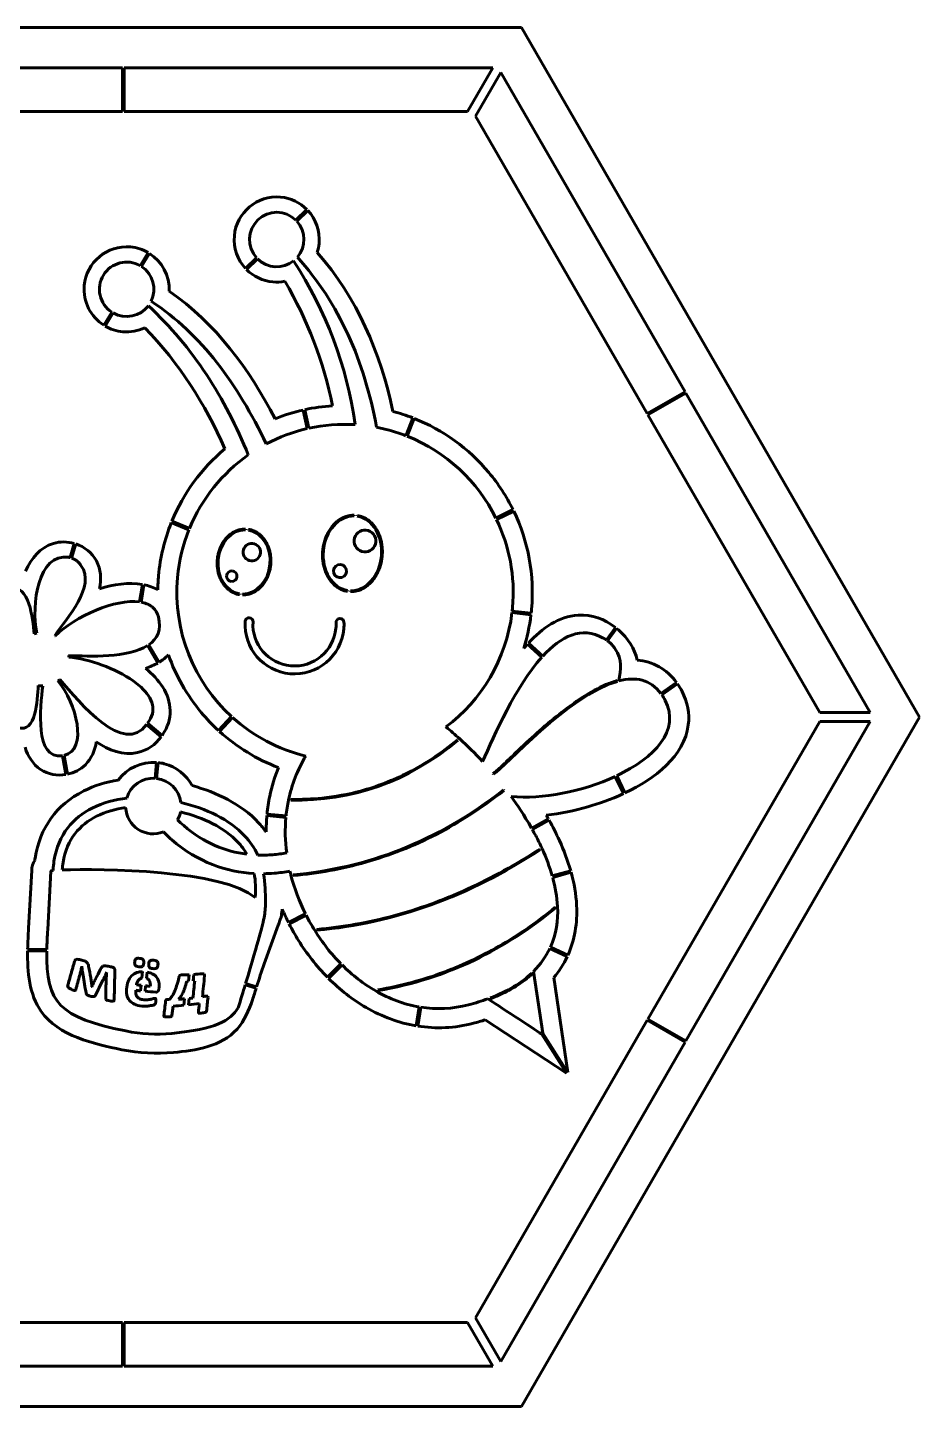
# Model space of a CAD drawing. Header units: millimetres. Extents: x 2 to 1042, y -448 to 452.
# Drawn here: x 459 to 1042, y -448 to 452 of the extents above; entities that cross this region are included whole.
import ezdxf

# ---------------------------------------------------------------- set-up
doc = ezdxf.new("R2010")
doc.units = ezdxf.units.MM
doc.linetypes.add('K5LT_BASIC', pattern=[0])

msp = doc.modelspace()

# ---------------------------------------------------------------- linework, layer by layer
at = {"color": 5, "linetype": 'K5LT_BASIC', "lineweight": 60}
for p, q in [((781.78, 451.84), (262.18, 451.84)), ((1041.58, 1.85), (781.78, 451.84)), ((521.48, 425.57), (280.81, 425.57)), ((521.48, 396.96), (521.48, 425.57)), ((522.48, 425.57), (522.48, 396.96)), ((763.15, 425.57), (522.48, 425.57)), ((746.63, 396.96), (763.15, 425.57)), ((768.35, 422.57), (751.83, 393.96)), ((888.68, 214.14), (768.35, 422.57)), ((297.33, 396.96), (521.48, 396.96)), ((522.48, 396.96), (746.63, 396.96)), ((751.83, 393.96), (863.91, 199.84)), ((634.57, 326.16), (641.77, 333.08)), ((642.46, 332.36), (635.26, 325.44)), ((532.99, 296.4), (538.21, 304.93)), ((539.06, 304.41), (533.84, 295.88)), ((601.75, 294.63), (608.96, 301.56)), ((609.65, 300.83), (602.45, 293.91)), ((509.21, 257.58), (514.45, 266.12)), ((515.3, 265.6), (510.06, 257.05)), ((863.91, 199.84), (888.68, 214.14)), ((889.18, 213.28), (864.41, 198.97)), ((1009.52, 4.85), (889.18, 213.28)), ((642.06, 190.1), (639.36, 202.21)), ((640.34, 202.43), (643.03, 190.32)), ((864.41, 198.97), (976.48, 4.85)), ((688.98, 190.6), (695.54, 189.03)), ((706.4, 185.46), (710.96, 197.06)), ((711.89, 196.7), (707.33, 185.1)), ((765.11, 131.7), (776.32, 137.18)), ((776.76, 136.28), (765.55, 130.8)), ((564.81, 124.04), (553.27, 128.73)), ((553.65, 129.66), (565.19, 124.96)), ((672.7, 133.05), (672.74, 133.55)), ((674.74, 133.37), (674.69, 132.87)), ((601.63, 124.02), (601.68, 124.52)), ((603.67, 124.34), (603.63, 123.84)), ((487.22, 105.88), (489.93, 115.1)), ((490.88, 114.8), (488.18, 105.59)), ((532.57, 76.92), (534.42, 88.37)), ((535.4, 88.18), (533.56, 76.76)), ((597.83, 81.74), (597.88, 82.24)), ((599.87, 82.06), (599.82, 81.56)), ((668.27, 83.89), (668.32, 84.38)), ((670.31, 84.21), (670.26, 83.71)), ((788.04, 68.58), (775.65, 70.01)), ((775.77, 71), (788.15, 69.57)), ((837.26, 52.16), (843.11, 60.33)), ((843.9, 59.72), (838.07, 51.58)), ((544.44, 37.08), (537.71, 48.42)), ((538.55, 48.97), (545.3, 37.59)), ((795.12, 40.87), (785.76, 49.35)), ((786.44, 50.09), (795.8, 41.61)), ((469.4, 22.09), (469.43, 22.11)), ((528.48, 25.35), (533.54, 21.25)), ((844.43, 25.12), (844.29, 25.6)), ((872.9, 17.11), (883.11, 24.27)), ((883.68, 23.45), (873.48, 16.29)), ((584.09, -6.97), (592.49, 2.25)), ((593.23, 1.57), (584.83, -7.65)), ((781.78, -448.13), (1041.58, 1.85)), ((976.48, 4.85), (1009.52, 4.85)), ((546.72, -11.04), (537.17, -2.97)), ((537.77, -2.17), (547.31, -10.23)), ((976.48, -1.15), (864.41, -195.27)), ((889.18, -209.57), (1009.52, -1.15)), ((1009.52, -1.15), (976.48, -1.15)), ((740.38, -13.35), (740.06, -12.96)), ((484.53, -35.66), (482.27, -23.39)), ((483.26, -23.21), (485.51, -35.47)), ((542.7, -38.15), (543.62, -27.8)), ((544.62, -27.88), (543.69, -38.24)), ((763.42, -35.01), (763.68, -35.44)), ((848.39, -48.15), (843.07, -36.92)), ((843.98, -36.49), (849.26, -47.75)), ((631.27, -51.89), (631.26, -52.39)), ((770.36, -46.1), (770.05, -45.71)), ((628.09, -63.64), (615.68, -62.47)), ((615.77, -61.47), (628.18, -62.64)), ((788.43, -70.76), (799.33, -64.53)), ((799.82, -65.41), (788.93, -71.63)), ((794, -84.78), (793.72, -84.36)), ((462.21, -98.4), (460.14, -136.05)), ((472.59, -136.74), (474.68, -98.7)), ((801.94, -101.91), (813.95, -98.54)), ((632.87, -101.17), (632.92, -101.67)), ((814.22, -99.5), (802.21, -102.88)), ((804.24, -122.71), (803.92, -122.32)), ((613.9, -159.34), (623.08, -133.99)), ((624.23, -130.81), (624.56, -129.88)), ((629.75, -132.29), (640.88, -126.68)), ((641.33, -127.58), (630.2, -133.19)), ((648.32, -136.77), (648.37, -137.27)), ((472.04, -150.97), (459.52, -150.77)), ((459.53, -149.77), (472.06, -149.97)), ((811.69, -154.56), (800.29, -149.23)), ((800.72, -148.32), (812.11, -153.65)), ((655.2, -168.06), (664.04, -159.27)), ((664.75, -159.97), (655.91, -168.77)), ((534.07, -168.48), (534.52, -164.35)), ((537.51, -164.64), (537.07, -168.7)), ((564.5, -170.53), (564.93, -166.33)), ((567.97, -166.17), (567.53, -170.34)), ((788.98, -165.65), (788.64, -165.29)), ((789.7, -164.2), (795.68, -204.44)), ((812.09, -230.16), (802.92, -168.28)), ((533.17, -176.86), (533.56, -173.26)), ((536.54, -173.59), (536.15, -177.17)), ((608.7, -175.14), (601.49, -172.97)), ((601.78, -172.01), (609, -174.19)), ((688.13, -176.23), (688.21, -176.72)), ((561.54, -186.34), (561.98, -182.09)), ((565.02, -181.83), (564.58, -186.04)), ((713.12, -199.72), (715.13, -187.41)), ((716.12, -187.58), (714.1, -199.88)), ((761.39, -181.53), (761.57, -182)), ((863.91, -196.13), (751.83, -390.26)), ((758.23, -195.83), (811.25, -230.7)), ((888.68, -210.44), (863.91, -196.13)), ((864.41, -195.27), (889.18, -209.57)), ((811.25, -230.7), (794.83, -204.98)), ((795.68, -204.44), (812.09, -230.16)), ((768.35, -418.86), (888.68, -210.44)), ((521.48, -393.26), (297.33, -393.26)), ((521.48, -421.86), (521.48, -393.26)), ((746.63, -393.26), (522.48, -393.26)), ((522.48, -393.26), (522.48, -421.86)), ((763.15, -421.86), (746.63, -393.26)), ((751.83, -390.26), (768.35, -418.86)), ((280.81, -421.87), (521.48, -421.86)), ((522.48, -421.86), (763.15, -421.86)), ((262.18, -448.14), (781.78, -448.13))]:
    msp.add_line(p, q, dxfattribs=at)
for centre, radius, start, end in [((622.11, 313.5), 17.77, 45.46729, 222.24195), ((622.11, 313.5), 17.77, 319.35146, 42.24195), ((524.14, 281), 17.76, 60.13298, 236.90638), ((622.11, 313.5), 17.77, 225.46729, 308.35778), ((524.14, 281), 17.76, 334.04105, 56.90638), ((524.14, 281), 17.76, 240.13298, 322.99832), ((469.05, 39.52), 17.42, 101.96901, 107.59598), ((469.05, 39.52), 17.42, 60.82233, 61.96871), ((469.05, 39.52), 17.42, 4.4711, 8.11891), ((469.05, 39.52), 17.42, 261.21626, 271.25112), ((469.05, 39.52), 17.42, 306.10572, 311.27443), ((541.59, -56.26), 18.15, 86.48572, 163.38565), ((541.59, -56.26), 18.15, 7.36122, 83.32826), ((541.59, -56.26), 18.15, 183.18511, 291.1692), ((541.59, -56.26), 18.15, 330.26472, 347.76238)]:
    msp.add_arc(centre, radius, start, end, dxfattribs=at)
for centre, major_axis, ratio, start_param, end_param in [((671.5, 108.63), (2.19, 24.37), 0.776611, 0.052656, 3.088937), ((671.5, 108.63), (2.19, 24.37), 0.776611, 3.194249, 6.230529), ((600.75, 103.04), (1.88, 20.93), 0.8091, 0.058858, 3.082735), ((600.75, 103.04), (1.88, 20.93), 0.8091, 3.20045, 6.224328)]:
    msp.add_ellipse(centre, major_axis=major_axis, ratio=ratio, start_param=start_param, end_param=end_param, dxfattribs=at)
for points, degree in [([(624.6, 341.17), (609.39, 342.54), (595.81, 331.2), (594.43, 315.98)], 3), ([(641.77, 333.08), (637.32, 337.56), (631.34, 340.56), (624.6, 341.17)], 3), ([(649.79, 311), (650.52, 319.12), (647.63, 326.77), (642.46, 332.36)], 3), ([(594.43, 315.98), (593.7, 307.87), (596.59, 300.22), (601.75, 294.63)], 3), ([(526.63, 308.67), (511.42, 310.04), (497.83, 298.7), (496.46, 283.49)], 3), ([(538.21, 304.93), (534.77, 306.97), (530.85, 308.29), (526.63, 308.67)], 3), ([(648.59, 305.06), (649.2, 306.98), (649.6, 308.97), (649.79, 311)], 3), ([(551.9, 279.72), (552.36, 289.89), (547.19, 299.19), (539.06, 304.41)], 3), ([(673.32, 192.67), (667.92, 231.17), (654.23, 266.81), (633.14, 299.57)], 3), ([(635.59, 301.93), (662.86, 271.79), (679.24, 234.27), (687.3, 190.93)], 3), ([(697.95, 201.29), (689.77, 239.7), (674.52, 275.46), (648.59, 305.06)], 3), ([(602.45, 293.91), (606.9, 289.43), (612.88, 286.43), (619.62, 285.82)], 3), ([(496.46, 283.49), (495.5, 272.85), (500.76, 263), (509.21, 257.58)], 3), ([(621.02, 196.49), (604.02, 229.18), (582.4, 258.66), (551.9, 279.72)], 3), ([(619.62, 285.82), (622.26, 285.58), (624.89, 285.72), (627.44, 286.22)], 3), ([(627.44, 286.22), (642.19, 260.8), (652.86, 233.78), (658.58, 205.01)], 3), ([(603.51, 172.87), (588.37, 210.15), (567.58, 243.05), (538.33, 270.31)], 3), ([(540.11, 273.23), (573.29, 251.46), (596.49, 219.16), (615.28, 180.1)], 3), ([(510.06, 257.05), (513.5, 255.02), (517.42, 253.7), (521.64, 253.32)], 3), ([(521.64, 253.32), (526.66, 252.87), (531.59, 253.79), (535.97, 255.85)], 3), ([(535.97, 255.85), (558.4, 232.85), (575.34, 206.29), (588.28, 176.88)], 3), ([(639.36, 202.21), (633.12, 200.79), (626.99, 198.89), (621.02, 196.49)], 3), ([(658.58, 205.01), (652.44, 204.6), (646.34, 203.74), (640.34, 202.43)], 3), ([(710.96, 197.06), (706.72, 198.71), (702.38, 200.12), (697.95, 201.29)], 3), ([(615.28, 180.1), (623.65, 184.55), (632.64, 187.94), (642.06, 190.1)], 3), ([(643.03, 190.32), (652.76, 192.47), (662.92, 193.31), (673.32, 192.67)], 3), ([(687.3, 190.93), (687.86, 190.82), (688.42, 190.71), (688.98, 190.6)], 3), ([(695.54, 189.03), (699.25, 188.03), (702.87, 186.83), (706.4, 185.46)], 3), ([(760.53, 161.42), (747.4, 177.15), (730.68, 189.23), (711.89, 196.7)], 3), ([(707.33, 185.1), (732.75, 174.97), (753.23, 155.72), (765.11, 131.7)], 3), ([(588.28, 176.88), (572.95, 164.07), (561.13, 147.85), (553.65, 129.66)], 3), ([(565.19, 124.96), (573.23, 144.47), (586.67, 161), (603.51, 172.87)], 3), ([(776.32, 137.18), (772.08, 145.77), (766.79, 153.91), (760.53, 161.42)], 3), ([(788.41, 72.16), (790.42, 94.45), (786.31, 116.54), (776.76, 136.28)], 3), ([(553.27, 128.73), (548.87, 117.78), (546.04, 106.13), (544.96, 94.08)], 3), ([(765.55, 130.8), (773.91, 113.51), (777.84, 93.8), (775.99, 73.28)], 3), ([(672.64, 117.36), (672.28, 113.45), (675.17, 110), (679.08, 109.65)], 3), ([(680.35, 123.8), (676.44, 124.16), (672.99, 121.27), (672.64, 117.36)], 3), ([(686.79, 116.09), (687.15, 120), (684.26, 123.45), (680.35, 123.8)], 3), ([(476.35, 115.14), (467.67, 112.5), (461.86, 105.39), (458.11, 97.08)], 3), ([(465.43, 56.56), (461.9, 75.46), (466.05, 108.9), (486.33, 106.07)], 3), ([(489.93, 115.1), (485.47, 116.42), (480.83, 116.5), (476.35, 115.14)], 3), ([(600.17, 109.97), (599.89, 106.84), (602.2, 104.07), (605.33, 103.79)], 3), ([(606.35, 115.12), (603.22, 115.4), (600.45, 113.09), (600.17, 109.97)], 3), ([(605.33, 103.79), (608.45, 103.51), (611.22, 105.82), (611.5, 108.95)], 3), ([(611.5, 108.95), (611.78, 112.07), (609.47, 114.84), (606.35, 115.12)], 3), ([(679.08, 109.65), (682.99, 109.29), (686.44, 112.18), (686.79, 116.09)], 3), ([(494.34, 100.75), (504.38, 87.23), (485, 66.32), (477.23, 54.89)], 3), ([(486.33, 106.07), (486.78, 105.99), (487.22, 105.88)], 2), ([(488.18, 105.59), (492.02, 104.3), (494.34, 100.75)], 2), ([(663.73, 101.34), (661.38, 101.55), (659.3, 99.82), (659.09, 97.46)], 3), ([(667.61, 96.7), (667.82, 99.05), (666.08, 101.13), (663.73, 101.34)], 3), ([(544.96, 94.08), (544.68, 91.01), (544.52, 87.95), (544.47, 84.89)], 3), ([(589.34, 94.05), (589.17, 92.17), (590.55, 90.5), (592.44, 90.34)], 3), ([(593.05, 97.15), (591.17, 97.32), (589.5, 95.93), (589.34, 94.05)], 3), ([(592.44, 90.34), (594.32, 90.16), (595.98, 91.55), (596.15, 93.44)], 3), ([(596.15, 93.44), (596.32, 95.32), (594.93, 96.98), (593.05, 97.15)], 3), ([(448.02, 86.4), (460.68, 88.06), (462.82, 66.39), (463.78, 56.12)], 3), ([(534.42, 88.37), (525.46, 89.93), (515.49, 88.32), (506.48, 85.5)], 3), ([(544.47, 84.89), (541.65, 86.47), (538.6, 87.53), (535.4, 88.18)], 3), ([(477.54, 54.73), (490.83, 67.89), (516.9, 79.12), (532.57, 76.92)], 3), ([(533.56, 76.76), (534.8, 76.53), (535.97, 76.21), (537.05, 75.8)], 3), ([(537.05, 75.8), (539.48, 75), (541.33, 73.24)], 2), ([(541.33, 73.24), (543.01, 71.73), (544.23, 69.75), (544.88, 67.24)], 3), ([(775.99, 73.28), (775.93, 72.52), (775.85, 71.76), (775.77, 71)], 3), ([(788.15, 69.57), (788.25, 70.43), (788.34, 71.29), (788.41, 72.16)], 3), ([(544.88, 67.24), (547.01, 58.61), (544.14, 52.83), (538.55, 48.97)], 3), ([(601.46, 64.24), (600.93, 55.53), (603.91, 47.38), (609.21, 41.22)], 3), ([(604.2, 66.66), (602.77, 66.75), (601.55, 65.67), (601.46, 64.24)], 3), ([(606.61, 63.92), (606.7, 65.34), (605.62, 66.57), (604.2, 66.66)], 3), ([(613.13, 44.58), (608.68, 49.77), (606.17, 56.61), (606.61, 63.92)], 3), ([(660.82, 63.49), (660.85, 62.91), (660.85, 62.31), (660.84, 61.67)], 3), ([(666.01, 61.53), (666.03, 62.23), (666.02, 62.95), (665.98, 63.69)], 3), ([(775.65, 70.01), (771.96, 39.19), (755.73, 12.75), (732.57, -4.65)], 3), ([(783.31, 46.52), (785.54, 53.65), (787.13, 61.03), (788.04, 68.58)], 3), ([(818.76, 68.36), (806.28, 67.57), (795.46, 59.9), (786.44, 50.09)], 3), ([(843.11, 60.33), (836.07, 65.75), (827.85, 68.93), (818.76, 68.36)], 3), ([(660.73, 59.85), (660.06, 52.39), (656.42, 45.9), (651.09, 41.46)], 3), ([(654.41, 37.48), (660.76, 42.77), (665.09, 50.5), (665.89, 59.39)], 3), ([(660.84, 61.67), (660.82, 61.12), (660.79, 60.51), (660.73, 59.85)], 3), ([(665.89, 59.39), (665.95, 60.05), (665.99, 60.77), (666.01, 61.53)], 3), ([(795.8, 41.61), (807.63, 54.53), (821.05, 61.36), (835.22, 53.39)], 3), ([(845.11, 58.71), (844.71, 59.05), (844.31, 59.39), (843.9, 59.72)], 3), ([(857.35, 38.94), (855.63, 46.45), (851.55, 53.2), (845.11, 58.71)], 3), ([(537.71, 48.42), (525.07, 40.5), (500.25, 41.38), (486.29, 41.98)], 3), ([(785.76, 49.35), (784.93, 48.42), (784.11, 47.48), (783.31, 46.52)], 3), ([(835.22, 53.39), (836.28, 52.82), (837.26, 52.16)], 2), ([(838.07, 51.58), (840.85, 49.48), (842.84, 46.52)], 2), ([(842.84, 46.52), (848.08, 39.1), (846.67, 33.04), (845.39, 25.38)], 3), ([(486.41, 40.88), (499.64, 39.69), (516.88, 33.63), (528.48, 25.35)], 3), ([(536.53, 33.55), (539.34, 34.52), (542, 35.68), (544.44, 37.08)], 3), ([(545.3, 37.59), (547.56, 38.98), (549.62, 40.58), (551.41, 42.44)], 3), ([(551.41, 42.44), (556.2, 28.86), (563.42, 16.1), (572.87, 4.78)], 3), ([(609.21, 41.22), (614.5, 35.06), (622.1, 30.88), (630.81, 30.1)], 3), ([(631.27, 35.26), (623.95, 35.92), (617.57, 39.43), (613.13, 44.58)], 3), ([(630.81, 30.1), (639.69, 29.3), (648.07, 32.18), (654.41, 37.48)], 3), ([(651.09, 41.46), (645.76, 37.01), (638.73, 34.59), (631.27, 35.26)], 3), ([(756.43, -27.24), (764.2, -10), (777.96, 21.71), (795.12, 40.87)], 3), ([(883.11, 24.27), (876.6, 33.28), (867.66, 38.15), (857.35, 38.94)], 3), ([(552.5, 5.99), (552.33, 17.1), (545.43, 26.37), (536.53, 33.55)], 3), ([(845.39, 25.38), (856.3, 28.22), (866.06, 26.53), (872.9, 17.11)], 3), ([(466.39, 22.31), (465.92, 12.96), (464.94, -9.21), (453.2, -5.06)], 3), ([(482.27, -23.39), (463.71, -26.22), (467.91, 8.28), (469.4, 22.09)], 3), ([(479.31, 25.45), (491.28, 11.08), (499.26, -19.63), (483.26, -23.21)], 3), ([(537.17, -2.97), (522.61, -23.86), (493.56, 10.8), (480.54, 26.43)], 3), ([(533.54, 21.25), (541.19, 14.13), (544.25, 5.86), (537.77, -2.17)], 3), ([(763.68, -35.44), (770.58, -31.16), (812.24, 16.03), (844.43, 25.12)], 3), ([(886.69, 18.39), (885.76, 20.2), (884.76, 21.88), (883.68, 23.45)], 3), ([(890.74, -3.32), (891.71, 4.26), (890.18, 11.62), (886.69, 18.39)], 3), ([(875.61, 12.69), (885.7, -6.91), (868.66, -24.8), (843.98, -36.49)], 3), ([(873.48, 16.29), (874.23, 15.19), (874.94, 13.99), (875.61, 12.69)], 3), ([(547.84, -9.45), (550.9, -4.84), (552.59, 0.43), (552.5, 5.99)], 3), ([(572.87, 4.78), (576.36, 0.6), (580.11, -3.32), (584.09, -6.97)], 3), ([(641.13, -23.63), (622.88, -19.28), (606.54, -10.44), (593.23, 1.57)], 3), ([(584.83, -7.65), (596.08, -17.81), (609.13, -25.8), (623.31, -31.17)], 3), ([(732.57, -4.65), (735.53, -7.05), (738.52, -9.64), (741.53, -12.38)], 3), ([(849.26, -47.75), (869, -38.4), (888.13, -23.76), (890.74, -3.32)], 3), ([(457.88, -17.94), (459.75, -23.89), (462.88, -29.01), (467.93, -32.38)], 3), ([(497.19, -29.3), (501.31, -25.19), (503.47, -19.99), (504.29, -14.41)], 3), ([(504.29, -14.41), (512.49, -19.83), (521.77, -23.42), (531.2, -21.38)], 3), ([(531.2, -21.38), (537.65, -19.98), (542.84, -16.2), (546.72, -11.04)], 3), ([(547.31, -10.23), (547.49, -9.97), (547.66, -9.71), (547.84, -9.45)], 3), ([(631.26, -52.39), (670.77, -53.03), (707.35, -40.92), (740.38, -13.35)], 3), ([(741.53, -12.38), (746.51, -16.93), (751.52, -21.91), (756.43, -27.24)], 3), ([(629.76, -52.36), (631.85, -42.37), (635.57, -32.68), (641.13, -23.63)], 3), ([(467.93, -32.38), (472.9, -35.71), (478.7, -36.62), (484.53, -35.66)], 3), ([(485.51, -35.47), (489.95, -34.57), (493.97, -32.51), (497.19, -29.3)], 3), ([(543.62, -27.8), (533.87, -27.11), (524.44, -31.53), (518.68, -39.27)], 3), ([(548.7, -28.62), (547.34, -28.27), (545.98, -28.03), (544.62, -27.88)], 3), ([(566.84, -42.95), (563.15, -35.95), (556.63, -30.66), (548.7, -28.62)], 3), ([(623.31, -31.17), (620.82, -37.17), (618.9, -43.41), (617.56, -49.81)], 3), ([(518.68, -39.27), (510.85, -40.55), (503.15, -42.87), (496.09, -46.44)], 3), ([(610.25, -67.14), (598.77, -54.85), (582.93, -47.39), (566.84, -42.95)], 3), ([(843.07, -36.92), (821.78, -46.8), (795.05, -52.11), (775.13, -50.01)], 3), ([(496.09, -46.44), (478.37, -55.38), (467.47, -70.62), (464.4, -90.23)], 3), ([(501.7, -57.57), (508.77, -54), (516.59, -51.99), (524.19, -51.08)], 3), ([(559.58, -53.94), (576.3, -58.01), (591.13, -64.93), (601.14, -75.65)], 3), ([(617.56, -49.81), (616.75, -53.67), (616.16, -57.56), (615.77, -61.47)], 3), ([(628.18, -62.64), (628.53, -59.19), (629.05, -55.76), (629.76, -52.36)], 3), ([(770.05, -45.71), (726.78, -79.86), (680.81, -96.76), (632.87, -101.17)], 3), ([(632.92, -101.67), (648.92, -100.19), (680.51, -94.47), (726.41, -76.48), (755.91, -57.51), (770.36, -46.1)], 3), ([(775.13, -50.01), (779.33, -55.78), (783.26, -61.74), (788.43, -70.76)], 3), ([(825.05, -56.82), (832.17, -54.79), (840.31, -51.91), (848.39, -48.15)], 3), ([(476.72, -92.16), (479.47, -74.54), (489.44, -63.76), (501.7, -57.57)], 3), ([(504.43, -62.97), (493.76, -68.36), (485.09, -77.74), (482.69, -93.08)], 3), ([(523.47, -57.27), (516.97, -58.18), (510.39, -59.97), (504.43, -62.97)], 3), ([(596.71, -79.78), (587.81, -70.25), (574.48, -63.95), (559.32, -60.11)], 3), ([(615.68, -62.47), (615.36, -66.02), (615.21, -69.58), (615.22, -73.15)], 3), ([(797.98, -62.18), (807.27, -61.18), (816.51, -59.26), (825.05, -56.82)], 3), ([(799.33, -64.53), (798.89, -63.75), (798.44, -62.96), (797.98, -62.18)], 3), ([(557.34, -65.27), (558.7, -66.59), (560.06, -67.85), (561.43, -69.05)], 3), ([(561.43, -69.05), (574.51, -80.42), (588.73, -85.96), (602.58, -87.68)], 3), ([(615.22, -73.15), (613.69, -71.05), (612.03, -69.05), (610.25, -67.14)], 3), ([(628.59, -86.8), (627.6, -79.09), (627.4, -71.32), (628.09, -63.64)], 3), ([(788.93, -71.63), (789.64, -72.88), (790.37, -74.18), (791.13, -75.55)], 3), ([(806.6, -78.8), (804.54, -74.26), (802.27, -69.79), (799.82, -65.41)], 3), ([(553.51, -78.2), (551.7, -76.63), (549.91, -74.96), (548.14, -73.19)], 3), ([(607.32, -100.3), (589.41, -99.32), (570.63, -93.08), (553.51, -78.2)], 3), ([(602.58, -87.68), (600.93, -84.82), (598.96, -82.19), (596.71, -79.78)], 3), ([(601.14, -75.65), (604.64, -79.39), (607.54, -83.58), (609.72, -88.25)], 3), ([(791.13, -75.55), (792.6, -78.34), (793.97, -81.15), (795.25, -83.96)], 3), ([(813.95, -98.54), (812.01, -91.76), (809.48, -85.14), (806.6, -78.8)], 3), ([(609.72, -88.25), (613.03, -88.36), (616.31, -88.27), (619.52, -88.01)], 3), ([(619.52, -88.01), (622.6, -87.76), (625.63, -87.35), (628.59, -86.8)], 3), ([(793.72, -84.36), (778.32, -94.44), (747.02, -111.82), (698.57, -129.39), (665.25, -135.3), (648.32, -136.77)], 3), ([(648.37, -137.27), (699.23, -132.85), (747.72, -115.05), (794, -84.78)], 3), ([(795.25, -83.96), (797.97, -89.95), (800.24, -95.96), (801.94, -101.91)], 3), ([(464.18, -91.76), (462.96, -93.55), (462.24, -95.77), (462.21, -98.4)], 3), ([(464.4, -90.23), (464.32, -90.74), (464.25, -91.25), (464.18, -91.76)], 3), ([(476.1, -98.38), (476.09, -98.24), (476.08, -98.1), (476.09, -97.96)], 3), ([(476.09, -97.96), (476.21, -95.98), (476.42, -94.05), (476.72, -92.16)], 3), ([(482.69, -93.08), (482.45, -94.62), (482.27, -96.25), (482.16, -97.98)], 3), ([(482.16, -97.98), (507.16, -96.94), (587.39, -98.02), (608.02, -116.01)], 3), ([(630.75, -98.73), (627.39, -99.35), (623.96, -99.82), (620.47, -100.11)], 3), ([(608.02, -116.01), (608.57, -110.28), (608.3, -105.06), (607.32, -100.3)], 3), ([(620.47, -100.11), (618.18, -100.29), (615.87, -100.41), (613.54, -100.43)], 3), ([(613.54, -100.43), (614.62, -106.61), (614.66, -113.45), (614.77, -118.17)], 3), ([(640.88, -126.68), (636.84, -118.58), (633.62, -110.04), (631.38, -101.3)], 3), ([(802.21, -102.88), (803.98, -109.27), (805.08, -115.6), (805.4, -121.75)], 3), ([(817.85, -121.12), (817.48, -113.84), (816.18, -106.59), (814.22, -99.5)], 3), ([(614.77, -118.17), (614.86, -121.38), (614.41, -124.77), (614.21, -127.74)], 3), ([(624.56, -129.88), (625.07, -128.48), (625.34, -127.01), (625.35, -125.52)], 3), ([(625.35, -125.52), (625.48, -124.84), (625.6, -124.16), (625.71, -123.48)], 3), ([(625.71, -123.48), (626.96, -126.46), (628.3, -129.4), (629.75, -132.29)], 3), ([(803.92, -122.32), (793.04, -131.23), (770.17, -147.41), (731.91, -165.85), (703.31, -173.63), (688.13, -176.23)], 3), ([(688.21, -176.72), (733.84, -168.91), (771.54, -149.47), (804.24, -122.71)], 3), ([(805.4, -121.75), (805.87, -131.04), (804.54, -139.94), (800.72, -148.32)], 3), ([(812.11, -153.65), (816.59, -143.7), (818.44, -132.71), (817.85, -121.12)], 3), ([(614.21, -127.74), (612.56, -135.17), (610.57, -142.9), (601.78, -172.01)], 3), ([(623.08, -133.99), (623.57, -132.98), (623.96, -131.91), (624.23, -130.81)], 3), ([(630.2, -133.19), (632.07, -136.87), (634.11, -140.47), (636.28, -143.98)], 3), ([(646.87, -137.39), (644.89, -134.21), (643.04, -130.93), (641.33, -127.58)], 3), ([(460.14, -136.05), (459.9, -140.39), (459.63, -145.03), (459.53, -149.77)], 3), ([(472.06, -149.97), (472.13, -145.92), (472.32, -141.52), (472.59, -136.74)], 3), ([(636.28, -143.98), (641.66, -152.61), (648, -160.76), (655.2, -168.06)], 3), ([(664.04, -159.27), (657.6, -152.73), (651.82, -145.36), (646.87, -137.39)], 3), ([(459.52, -150.77), (459.3, -164.67), (460.62, -179.38), (468.3, -190.28)], 3), ([(523.6, -203.09), (479.91, -194.09), (471.59, -185.05), (472.04, -150.97)], 3), ([(800.29, -149.23), (797.8, -154.43), (794.32, -159.43), (789.7, -164.2)], 3), ([(490.18, -157.51), (489.4, -160.27), (488.63, -162.99), (487.88, -165.69)], 3), ([(491.02, -156.36), (490.63, -156.56), (490.34, -156.94), (490.18, -157.51)], 3), ([(492.7, -156.35), (491.98, -156.17), (491.42, -156.16), (491.02, -156.36)], 3), ([(495.64, -157.09), (494.66, -156.85), (493.67, -156.59), (492.7, -156.35)], 3), ([(494.52, -162.62), (494.62, -162.16), (494.73, -161.75), (494.78, -161.38)], 3), ([(494.78, -161.38), (494.81, -161.21), (494.82, -161.02), (494.85, -160.85)], 3), ([(494.85, -160.85), (494.89, -161.26), (494.94, -161.72), (495, -162.21)], 3), ([(497.21, -157.62), (496.77, -157.42), (496.27, -157.25), (495.64, -157.09)], 3), ([(498.26, -158.34), (497.98, -158.06), (497.63, -157.81), (497.21, -157.62)], 3), ([(498.95, -159.43), (498.79, -159.01), (498.57, -158.64), (498.26, -158.34)], 3), ([(499.33, -161), (499.22, -160.39), (499.11, -159.86), (498.95, -159.43)], 3), ([(500.7, -168.3), (500.26, -165.85), (499.76, -163.42), (499.33, -161)], 3), ([(507.79, -161.59), (507.55, -161.91), (507.34, -162.35), (507.1, -162.84)], 3), ([(508.64, -160.82), (508.32, -160.98), (508.04, -161.25), (507.79, -161.59)], 3), ([(509.81, -160.54), (509.36, -160.57), (508.96, -160.65), (508.64, -160.82)], 3), ([(511.44, -160.71), (510.81, -160.58), (510.25, -160.51), (509.81, -160.54)], 3), ([(514.37, -161.32), (513.4, -161.12), (512.42, -160.92), (511.44, -160.71)], 3), ([(515.98, -162.14), (515.66, -161.74), (515.13, -161.47), (514.37, -161.32)], 3), ([(529.39, -158.02), (529.26, -159.02), (529.39, -159.77), (529.74, -160.22)], 3), ([(530.31, -155.91), (529.84, -156.24), (529.52, -156.95), (529.39, -158.02)], 3), ([(529.74, -160.22), (530.1, -160.68), (530.87, -161), (532.03, -161.18)], 3), ([(532.73, -155.68), (531.59, -155.5), (530.78, -155.57), (530.31, -155.91)], 3), ([(532.03, -161.18), (533.2, -161.36), (534.02, -161.27), (534.48, -160.91)], 3), ([(535.02, -156.64), (534.68, -156.19), (533.91, -155.87), (532.73, -155.68)], 3), ([(534.48, -160.91), (534.94, -160.56), (535.23, -159.86), (535.36, -158.82)], 3), ([(535.36, -158.82), (535.49, -157.81), (535.37, -157.09), (535.02, -156.64)], 3), ([(538.58, -159.38), (538.46, -160.37), (538.58, -161.09), (538.95, -161.53)], 3), ([(539.46, -157.28), (539, -157.62), (538.71, -158.31), (538.58, -159.38)], 3), ([(538.95, -161.53), (539.3, -161.96), (540.06, -162.25), (541.23, -162.37)], 3), ([(541.9, -156.96), (540.74, -156.83), (539.93, -156.93), (539.46, -157.28)], 3), ([(544.21, -157.83), (543.84, -157.4), (543.07, -157.11), (541.9, -156.96)], 3), ([(544.58, -159.97), (544.69, -158.97), (544.57, -158.26), (544.21, -157.83)], 3), ([(609, -174.19), (610.57, -169.23), (612.12, -164.26), (613.9, -159.34)], 3), ([(686.73, -176.97), (678.82, -172.4), (671.44, -166.64), (664.75, -159.97)], 3), ([(802.92, -168.28), (806.5, -163.99), (809.41, -159.4), (811.69, -154.56)], 3), ([(487.88, -165.69), (487.12, -168.36), (486.35, -170.99), (485.61, -173.63)], 3), ([(492.24, -171.36), (492.68, -169.75), (493.12, -168.14), (493.57, -166.52)], 3), ([(493.57, -166.52), (493.66, -166.17), (493.74, -165.76), (493.85, -165.32)], 3), ([(493.85, -165.32), (493.97, -164.89), (494.09, -164.43), (494.21, -163.98)], 3), ([(494.21, -163.98), (494.32, -163.52), (494.43, -163.06), (494.52, -162.62)], 3), ([(495, -162.21), (495.07, -162.71), (495.13, -163.21), (495.2, -163.72)], 3), ([(495.2, -163.72), (495.28, -164.24), (495.37, -164.75), (495.45, -165.25)], 3), ([(495.45, -165.25), (495.53, -165.74), (495.59, -166.21), (495.66, -166.62)], 3), ([(495.66, -166.62), (495.99, -168.57), (496.34, -170.53), (496.66, -172.49)], 3), ([(500.92, -169.78), (500.85, -169.28), (500.78, -168.78), (500.7, -168.3)], 3), ([(501.13, -171.34), (501.06, -170.82), (500.99, -170.31), (500.92, -169.78)], 3), ([(503.21, -170.31), (503, -170.74), (502.77, -171.18), (502.57, -171.63)], 3), ([(503.82, -169.07), (503.61, -169.46), (503.42, -169.87), (503.21, -170.31)], 3), ([(507.1, -162.84), (506.03, -164.94), (504.91, -167), (503.82, -169.07)], 3), ([(506.09, -175.07), (506.96, -173.37), (507.81, -171.66), (508.69, -169.96)], 3), ([(508.69, -169.96), (508.88, -169.6), (509.07, -169.19), (509.27, -168.73)], 3), ([(509.27, -168.73), (509.47, -168.28), (509.69, -167.82), (509.92, -167.36)], 3), ([(509.92, -167.36), (510.14, -166.9), (510.35, -166.44), (510.54, -166)], 3), ([(510.54, -166), (510.74, -165.54), (510.94, -165.14), (511.1, -164.75)], 3), ([(510.71, -170.96), (510.67, -172.8), (510.61, -174.64), (510.57, -176.49)], 3), ([(510.74, -169.62), (510.71, -170.12), (510.72, -170.56), (510.71, -170.96)], 3), ([(510.84, -168.14), (510.81, -168.64), (510.78, -169.15), (510.74, -169.62)], 3), ([(510.94, -166.65), (510.9, -167.14), (510.87, -167.63), (510.84, -168.14)], 3), ([(510.99, -165.3), (510.97, -165.71), (510.97, -166.16), (510.94, -166.65)], 3), ([(511.1, -164.75), (511.06, -164.94), (511, -165.12), (510.99, -165.3)], 3), ([(516.43, -163.71), (516.45, -163.06), (516.3, -162.52), (515.98, -162.14)], 3), ([(525.56, -169.73), (524.88, -171.09), (524.43, -172.66), (524.2, -174.44)], 3), ([(528.15, -166.41), (527.09, -167.27), (526.22, -168.38), (525.56, -169.73)], 3), ([(531.81, -164.66), (530.41, -164.98), (529.2, -165.57), (528.15, -166.41)], 3), ([(530.57, -172.91), (530.7, -172.21), (530.88, -171.57), (531.16, -170.97)], 3), ([(531.16, -170.97), (531.44, -170.39), (531.79, -169.89), (532.21, -169.48)], 3), ([(534.52, -164.35), (533.57, -164.35), (532.66, -164.46), (531.81, -164.66)], 3), ([(532.21, -169.48), (532.64, -169.07), (533.16, -168.77), (533.76, -168.57)], 3), ([(533.76, -168.57), (533.86, -168.54), (533.97, -168.51), (534.07, -168.48)], 3), ([(537.07, -168.7), (537.91, -168.99), (538.54, -169.47), (538.97, -170.14)], 3), ([(540.85, -165.72), (539.91, -165.24), (538.79, -164.88), (537.51, -164.64)], 3), ([(538.97, -170.14), (539.57, -171.09), (539.77, -172.35), (539.53, -173.9)], 3), ([(543.71, -168.03), (543, -167.09), (542.06, -166.33), (540.85, -165.72)], 3), ([(545.14, -171.19), (544.89, -170), (544.41, -168.95), (543.71, -168.03)], 3), ([(558.3, -168.12), (557.78, -170.27), (557.28, -172.12), (556.78, -173.67)], 3), ([(558.54, -167.44), (558.45, -167.64), (558.36, -167.87), (558.3, -168.12)], 3), ([(558.9, -166.93), (558.75, -167.07), (558.63, -167.24), (558.54, -167.44)], 3), ([(559.41, -166.61), (559.2, -166.67), (559.03, -166.79), (558.9, -166.93)], 3), ([(560.16, -166.5), (559.87, -166.51), (559.62, -166.54), (559.41, -166.61)], 3), ([(564.93, -166.33), (563.34, -166.41), (561.75, -166.46), (560.16, -166.5)], 3), ([(562.06, -175.16), (562.52, -173.88), (562.99, -172.36), (563.43, -170.6)], 3), ([(563.43, -170.6), (563.79, -170.58), (564.14, -170.56), (564.5, -170.53)], 3), ([(567.53, -170.34), (567.88, -170.32), (568.24, -170.29), (568.59, -170.26)], 3), ([(573.43, -165.73), (571.61, -165.91), (569.79, -166.05), (567.97, -166.17)], 3), ([(568.59, -170.26), (568.39, -172.16), (568.19, -174.05), (568, -175.93)], 3), ([(574.68, -165.96), (574.43, -165.72), (574.02, -165.67), (573.43, -165.73)], 3), ([(574.29, -173.92), (574.52, -171.66), (574.74, -169.39), (574.97, -167.12)], 3), ([(574.97, -167.12), (575.03, -166.58), (574.93, -166.2), (574.68, -165.96)], 3), ([(655.91, -168.77), (663.27, -176.12), (671.52, -182.58), (680.5, -187.77)], 3), ([(788.64, -165.29), (781.9, -171.63), (772.94, -177.13), (761.39, -181.53)], 3), ([(485.61, -173.63), (485.57, -173.79), (485.58, -173.94), (485.62, -174.09)], 3), ([(485.62, -174.09), (485.67, -174.23), (485.75, -174.39), (485.92, -174.57)], 3), ([(485.92, -174.57), (486.07, -174.73), (486.32, -174.93), (486.61, -175.13)], 3), ([(486.61, -175.13), (486.92, -175.34), (487.34, -175.57), (487.88, -175.81)], 3), ([(487.88, -175.81), (488.46, -176.08), (488.95, -176.31), (489.31, -176.45)], 3), ([(489.31, -176.45), (489.68, -176.59), (489.99, -176.65), (490.2, -176.66)], 3), ([(490.2, -176.66), (490.43, -176.68), (490.59, -176.64), (490.68, -176.54)], 3), ([(490.68, -176.54), (490.77, -176.45), (490.87, -176.33), (490.92, -176.16)], 3), ([(490.92, -176.16), (491.38, -174.57), (491.8, -172.96), (492.24, -171.36)], 3), ([(496.66, -172.49), (496.98, -174.46), (497.36, -176.42), (497.68, -178.41)], 3), ([(497.68, -178.41), (497.71, -178.61), (497.76, -178.79), (497.87, -178.97)], 3), ([(497.87, -178.97), (497.96, -179.13), (498.13, -179.3), (498.33, -179.45)], 3), ([(498.33, -179.45), (498.54, -179.59), (498.82, -179.74), (499.14, -179.88)], 3), ([(499.14, -179.88), (499.46, -180.02), (499.88, -180.17), (500.36, -180.31)], 3), ([(501.32, -172.83), (501.27, -172.36), (501.2, -171.86), (501.13, -171.34)], 3), ([(501.45, -174.19), (501.42, -173.77), (501.37, -173.32), (501.32, -172.83)], 3), ([(501.48, -174.2), (501.47, -174.2), (501.46, -174.2), (501.45, -174.19)], 3), ([(501.99, -172.98), (501.79, -173.42), (501.63, -173.83), (501.48, -174.2)], 3), ([(502.57, -171.63), (502.37, -172.09), (502.19, -172.54), (501.99, -172.98)], 3), ([(503.49, -180.1), (504.36, -178.43), (505.23, -176.75), (506.09, -175.07)], 3), ([(510.57, -176.49), (510.54, -178.33), (510.51, -180.18), (510.48, -182.03)], 3), ([(524.2, -174.44), (523.95, -176.31), (523.98, -177.99), (524.27, -179.45)], 3), ([(524.27, -179.45), (524.56, -180.91), (525.12, -182.16), (525.96, -183.2)], 3), ([(530.16, -178.88), (530.04, -178.16), (530.01, -177.37), (530.12, -176.53)], 3), ([(530.12, -176.53), (531.13, -176.64), (532.15, -176.75), (533.17, -176.86)], 3), ([(530.96, -180.76), (530.55, -180.22), (530.29, -179.6), (530.16, -178.88)], 3), ([(533.56, -173.26), (532.56, -173.15), (531.57, -173.03), (530.57, -172.91)], 3), ([(536.15, -177.17), (538.46, -177.39), (540.78, -177.59), (543.09, -177.74)], 3), ([(539.53, -173.9), (538.53, -173.8), (537.54, -173.7), (536.54, -173.59)], 3), ([(543.09, -177.74), (543.67, -177.78), (544.15, -177.64), (544.51, -177.34)], 3), ([(544.51, -177.34), (544.88, -177.04), (545.09, -176.55), (545.16, -175.89)], 3), ([(545.27, -175.02), (545.42, -173.66), (545.4, -172.38), (545.14, -171.19)], 3), ([(545.16, -175.89), (545.2, -175.6), (545.24, -175.32), (545.27, -175.02)], 3), ([(555.26, -177.67), (554.75, -178.79), (554.22, -179.73), (553.68, -180.49)], 3), ([(556.78, -173.67), (556.28, -175.22), (555.77, -176.55), (555.26, -177.67)], 3), ([(559.33, -180.75), (559.79, -180.14), (560.26, -179.39), (560.71, -178.47)], 3), ([(560.71, -178.47), (561.16, -177.55), (561.6, -176.44), (562.06, -175.16)], 3), ([(568, -175.93), (567.8, -177.83), (567.6, -179.72), (567.41, -181.6)], 3), ([(573.62, -180.73), (573.84, -178.45), (574.06, -176.19), (574.29, -173.92)], 3), ([(601.49, -172.97), (600.14, -177.46), (598.62, -182.46), (596.92, -188.03)], 3), ([(606.23, -182.74), (607.09, -180.21), (607.9, -177.68), (608.7, -175.14)], 3), ([(715.13, -187.41), (705.18, -185.72), (695.63, -182.1), (686.73, -176.97)], 3), ([(500.36, -180.31), (500.88, -180.47), (501.34, -180.56), (501.68, -180.61)], 3), ([(501.68, -180.61), (502.04, -180.67), (502.34, -180.69), (502.58, -180.67)], 3), ([(502.58, -180.67), (502.81, -180.64), (503.01, -180.59), (503.15, -180.49)], 3), ([(503.15, -180.49), (503.29, -180.39), (503.4, -180.27), (503.49, -180.1)], 3), ([(510.48, -182.03), (510.48, -182.2), (510.49, -182.36), (510.54, -182.49)], 3), ([(510.54, -182.49), (510.6, -182.62), (510.73, -182.74), (510.9, -182.83)], 3), ([(510.9, -182.83), (511.11, -182.94), (511.38, -183.03), (511.74, -183.13)], 3), ([(511.74, -183.13), (512.12, -183.22), (512.61, -183.32), (513.23, -183.44)], 3), ([(513.23, -183.44), (514.22, -183.65), (514.96, -183.72), (515.36, -183.65)], 3), ([(515.36, -183.65), (515.78, -183.58), (516, -183.35), (516.01, -182.96)], 3), ([(525.96, -183.2), (526.81, -184.23), (527.91, -185.08), (529.27, -185.69)], 3), ([(529.27, -185.69), (530.64, -186.31), (532.29, -186.66), (534.2, -186.84)], 3), ([(532.65, -182.03), (531.93, -181.71), (531.38, -181.28), (530.96, -180.76)], 3), ([(535.25, -182.66), (534.21, -182.57), (533.35, -182.35), (532.65, -182.03)], 3), ([(538.06, -182.69), (537.25, -182.79), (536.31, -182.76), (535.25, -182.66)], 3), ([(540.2, -182.35), (539.6, -182.49), (538.89, -182.6), (538.06, -182.69)], 3), ([(539.73, -186.56), (540.48, -186.42), (541.09, -186.28), (541.59, -186.13)], 3), ([(541.7, -181.97), (541.31, -182.08), (540.8, -182.21), (540.2, -182.35)], 3), ([(541.59, -186.13), (542.08, -185.98), (542.38, -185.85), (542.49, -185.75)], 3), ([(542.67, -181.82), (542.42, -181.81), (542.11, -181.85), (541.7, -181.97)], 3), ([(542.49, -185.75), (542.6, -185.66), (542.69, -185.55), (542.78, -185.44)], 3), ([(543.02, -181.91), (542.94, -181.85), (542.82, -181.83), (542.67, -181.82)], 3), ([(542.78, -185.44), (542.85, -185.34), (542.91, -185.2), (542.96, -185.05)], 3), ([(542.96, -185.05), (543.01, -184.89), (543.06, -184.7), (543.1, -184.47)], 3), ([(543.24, -182.2), (543.19, -182.06), (543.11, -181.97), (543.02, -181.91)], 3), ([(543.1, -184.47), (543.14, -184.25), (543.2, -183.98), (543.24, -183.66)], 3), ([(543.29, -182.75), (543.3, -182.51), (543.28, -182.33), (543.24, -182.2)], 3), ([(543.24, -183.66), (543.27, -183.3), (543.28, -182.99), (543.29, -182.75)], 3), ([(548.98, -188.41), (548.81, -190.01), (548.61, -191.61), (548.44, -193.2)], 3), ([(549.53, -183.6), (549.34, -185.2), (549.16, -186.81), (548.98, -188.41)], 3), ([(549.86, -182.73), (549.69, -182.87), (549.58, -183.17), (549.53, -183.6)], 3), ([(550.84, -182.51), (550.37, -182.51), (550.06, -182.58), (549.86, -182.73)], 3), ([(552.01, -182.52), (551.61, -182.52), (551.23, -182.52), (550.84, -182.51)], 3), ([(553.68, -180.49), (553.15, -181.24), (552.6, -181.93), (552.01, -182.52)], 3), ([(596.92, -188.03), (591.96, -196.08), (582.19, -202.02), (553.54, -204.68)], 3), ([(553.74, -193.03), (553.97, -190.98), (554.2, -188.91), (554.42, -186.85)], 3), ([(554.42, -186.85), (556.79, -186.73), (559.16, -186.56), (561.54, -186.34)], 3), ([(557.99, -182.34), (558.43, -181.88), (558.89, -181.34), (559.33, -180.75)], 3), ([(561.98, -182.09), (560.65, -182.2), (559.32, -182.28), (557.99, -182.34)], 3), ([(564.58, -186.04), (566.9, -185.8), (569.22, -185.51), (571.54, -185.19)], 3), ([(567.41, -181.6), (566.61, -181.68), (565.82, -181.76), (565.02, -181.83)], 3), ([(571.54, -185.19), (571.35, -187.16), (571.14, -189.13), (570.94, -191.1)], 3), ([(576.11, -180.31), (575.27, -180.45), (574.44, -180.59), (573.62, -180.73)], 3), ([(577.03, -180.37), (576.86, -180.26), (576.55, -180.24), (576.11, -180.31)], 3), ([(576.36, -190.13), (576.5, -188.63), (576.66, -187.13), (576.8, -185.63)], 3), ([(576.8, -185.63), (576.94, -184.14), (577.09, -182.64), (577.24, -181.14)], 3), ([(577.24, -181.14), (577.27, -180.74), (577.21, -180.48), (577.03, -180.37)], 3), ([(596.18, -201.89), (601.13, -196.35), (603.89, -189.68), (606.23, -182.74)], 3), ([(680.5, -187.77), (690.84, -193.73), (701.82, -197.8), (713.12, -199.72)], 3), ([(747.36, -185.99), (736.72, -188.77), (726.22, -189.16), (716.12, -187.58)], 3), ([(759.96, -182.05), (755.79, -183.58), (751.72, -184.85), (747.36, -185.99)], 3), ([(794.83, -204.98), (789.58, -201.53), (765.69, -185.82), (759.96, -182.05)], 3), ([(468.3, -190.28), (479.65, -206.41), (502.92, -211.56), (521.08, -215.3)], 3), ([(548.44, -193.2), (548.43, -193.34), (548.47, -193.45), (548.54, -193.54)], 3), ([(548.54, -193.54), (548.6, -193.63), (548.74, -193.71), (548.94, -193.77)], 3), ([(548.94, -193.77), (549.14, -193.83), (549.4, -193.89), (549.75, -193.92)], 3), ([(549.75, -193.92), (550.08, -193.94), (550.52, -193.95), (551.04, -193.94)], 3), ([(551.04, -193.94), (551.53, -193.93), (551.95, -193.89), (552.28, -193.83)], 3), ([(552.28, -193.83), (552.63, -193.78), (552.9, -193.71), (553.13, -193.63)], 3), ([(553.13, -193.63), (553.34, -193.55), (553.5, -193.46), (553.59, -193.36)], 3), ([(553.59, -193.36), (553.68, -193.26), (553.73, -193.15), (553.74, -193.03)], 3), ([(570.94, -191.1), (570.93, -191.22), (570.97, -191.32), (571.06, -191.39)], 3), ([(571.06, -191.39), (571.13, -191.46), (571.27, -191.5), (571.48, -191.53)], 3), ([(571.48, -191.53), (571.68, -191.55), (571.95, -191.56), (572.29, -191.53)], 3), ([(572.29, -191.53), (572.65, -191.5), (573.06, -191.43), (573.58, -191.34)], 3), ([(573.58, -191.34), (574.1, -191.25), (574.54, -191.16), (574.89, -191.06)], 3), ([(574.89, -191.06), (575.22, -190.96), (575.51, -190.87), (575.74, -190.76)], 3), ([(575.74, -190.76), (575.95, -190.66), (576.11, -190.57), (576.2, -190.47)], 3), ([(576.2, -190.47), (576.29, -190.36), (576.35, -190.25), (576.36, -190.13)], 3), ([(750.52, -198.05), (753.11, -197.37), (755.68, -196.63), (758.23, -195.83)], 3), ([(553.54, -204.68), (543.42, -205.62), (533.44, -205.12), (523.6, -203.09)], 3), ([(554.69, -217.1), (569.24, -215.75), (585.89, -213.39), (596.18, -201.89)], 3), ([(714.1, -199.88), (726.02, -201.76), (738.28, -201.25), (750.52, -198.05)], 3), ([(521.08, -215.3), (532.16, -217.58), (543.43, -218.14), (554.69, -217.1)], 3)]:
    msp.add_open_spline(points, degree=degree, dxfattribs=at)
for points, knots in [([(672.74, 133.55), (671.79, 133.57), (670, 133.45), (667.47, 132.83), (665.18, 131.9), (663, 130.64), (660.88, 129.01), (658.89, 127.03), (657.09, 124.74), (655.51, 122.16), (654.18, 119.35), (653.14, 116.34), (652.41, 113.19), (651.99, 109.96), (651.91, 106.7), (652.16, 103.48), (652.73, 100.35), (653.62, 97.38), (654.79, 94.61), (656.24, 92.09), (657.91, 89.86), (659.79, 87.94), (661.88, 86.32), (664.09, 85.09), (666.26, 84.29), (667.64, 83.99), (668.27, 83.89)], [0, 0, 0, 0, 0.145538, 0.272863, 0.388111, 0.507984, 0.633706, 0.759394, 0.886969, 1.015483, 1.14494, 1.275124, 1.405874, 1.536957, 1.668102, 1.799031, 1.929493, 2.059291, 2.188267, 2.316248, 2.443041, 2.567955, 2.691968, 2.825503, 2.941616, 3.039733, 3.039733, 3.039733, 3.039733]), ([(670.26, 83.71), (671.22, 83.68), (673.01, 83.81), (675.53, 84.43), (677.82, 85.36), (680.01, 86.62), (682.13, 88.25), (684.12, 90.23), (685.92, 92.52), (687.5, 95.09), (688.82, 97.91), (689.86, 100.91), (690.6, 104.06), (691.02, 107.3), (691.1, 110.56), (690.85, 113.78), (690.28, 116.9), (689.39, 119.88), (688.21, 122.64), (686.77, 125.17), (685.09, 127.4), (683.22, 129.31), (681.12, 130.94), (678.91, 132.16), (676.75, 132.97), (675.37, 133.27), (674.74, 133.37)], [0, 0, 0, 0, 0.145538, 0.272863, 0.388111, 0.507984, 0.633706, 0.759394, 0.886969, 1.015483, 1.14494, 1.275124, 1.405874, 1.536957, 1.668102, 1.799031, 1.929493, 2.059291, 2.188267, 2.316248, 2.443041, 2.567955, 2.691968, 2.825503, 2.941616, 3.039733, 3.039733, 3.039733, 3.039733]), ([(592.49, 2.25), (568.19, 24.58), (554.19, 57.57), (558.36, 103.91), (560.92, 114.34), (564.81, 124.04)], [0, 0, 0, 0, 2.291494, 2.291494, 3, 3, 3, 3]), ([(601.68, 124.52), (600.82, 124.53), (599.21, 124.42), (596.94, 123.87), (594.89, 123.06), (592.94, 121.97), (591.06, 120.56), (589.3, 118.85), (587.71, 116.88), (586.31, 114.67), (585.15, 112.26), (584.24, 109.68), (583.6, 106.98), (583.24, 104.21), (583.18, 101.43), (583.41, 98.67), (583.93, 95.99), (584.73, 93.44), (585.78, 91.06), (587.08, 88.88), (588.57, 86.96), (590.25, 85.3), (592.13, 83.89), (594.1, 82.81), (596.04, 82.1), (597.27, 81.83), (597.83, 81.74)], [0, 0, 0, 0, 0.146109, 0.273869, 0.389218, 0.508948, 0.634224, 0.759359, 0.886318, 1.014192, 1.142955, 1.272365, 1.402256, 1.532422, 1.662637, 1.792674, 1.92232, 2.051384, 2.179692, 2.307043, 2.433229, 2.557635, 2.681284, 2.814723, 2.930506, 3.028008, 3.028008, 3.028008, 3.028008]), ([(599.82, 81.56), (600.68, 81.54), (602.3, 81.66), (604.56, 82.2), (606.61, 83.01), (608.56, 84.11), (610.44, 85.51), (612.2, 87.22), (613.8, 89.19), (615.19, 91.4), (616.35, 93.82), (617.27, 96.39), (617.91, 99.09), (618.26, 101.86), (618.32, 104.65), (618.09, 107.41), (617.57, 110.09), (616.77, 112.64), (615.72, 115.02), (614.43, 117.19), (612.93, 119.12), (611.25, 120.78), (609.38, 122.19), (607.4, 123.27), (605.46, 123.97), (604.24, 124.25), (603.67, 124.34)], [0, 0, 0, 0, 0.146109, 0.273869, 0.389218, 0.508948, 0.634224, 0.759359, 0.886318, 1.014192, 1.142955, 1.272365, 1.402256, 1.532422, 1.662637, 1.792674, 1.92232, 2.051384, 2.179692, 2.307043, 2.433229, 2.557635, 2.681284, 2.814723, 2.930506, 3.028008, 3.028008, 3.028008, 3.028008]), ([(506.48, 85.5), (507.73, 91.95), (507.41, 98.24), (501.5, 109.25), (496.65, 112.87), (490.88, 114.8)], [0, 0, 0, 0, 1.519188, 1.519188, 3, 3, 3, 3]), ([(659.09, 97.46), (658.88, 95.11), (660.61, 93.03), (665.32, 92.61), (667.4, 94.35), (667.61, 96.7)], [0, 0, 0, 0, 1.5, 1.5, 3, 3, 3, 3]), ([(665.98, 63.69), (665.93, 65.12), (664.73, 66.23), (661.88, 66.12), (660.76, 64.91), (660.82, 63.49)], [0, 0, 0, 0, 1.5, 1.5, 3, 3, 3, 3]), ([(844.29, 25.6), (839.52, 24.25), (829.44, 19.84), (813.9, 9.7), (798.72, -2.47), (785.87, -14.06), (776.65, -22.86), (771, -28.3), (767.74, -31.38), (765.78, -33.15), (764.61, -34.15), (763.87, -34.71), (763.54, -34.93), (763.42, -35.01)], [0.010347, 0.010347, 0.010347, 0.010347, 0.0442831, 0.0792044, 0.1140901, 0.1492406, 0.1774104, 0.1975279, 0.2120184, 0.2221818, 0.230714, 0.2365693, 0.2412589, 0.2412589, 0.2412589, 0.2412589]), ([(740.06, -12.96), (729.78, -21.55), (709.26, -35.22), (679.51, -46.68), (653.6, -51.37), (638.16, -52), (631.27, -51.89)], [0.5030854, 0.5030854, 0.5030854, 0.5030854, 0.5792607, 0.6502501, 0.704491, 0.7471691, 0.7471691, 0.7471691, 0.7471691]), ([(474.68, -98.7), (474.68, -98.7), (474.68, -98.7), (474.67, -98.6), (475.17, -98.49), (476.1, -98.38)], [0, 0, 0, 0, 0, 0, 3, 3, 3, 3]), ([(631.38, -101.3), (631.38, -101.3), (631.38, -101.3), (631.16, -100.45), (630.95, -99.59), (630.75, -98.73)], [0, 0, 0, 0, 0, 0, 3, 3, 3, 3]), ([(541.23, -162.37), (542.42, -162.5), (543.24, -162.39), (544.16, -161.67), (544.46, -160.99), (544.58, -159.97)], [0, 0, 0, 0, 1.5, 1.5, 3, 3, 3, 3]), ([(516.01, -182.96), (516.08, -179.75), (516.14, -176.54), (516.29, -170.13), (516.35, -166.92), (516.43, -163.71)], [0, 0, 0, 0, 1.5, 1.5, 3, 3, 3, 3]), ([(761.57, -182), (765.41, -180.54), (772.5, -177.37), (780.55, -172.55), (785.79, -168.54), (788.18, -166.4), (788.98, -165.65)], [0.4099389, 0.4099389, 0.4099389, 0.4099389, 0.470452, 0.5305716, 0.571176, 0.5926589, 0.5926589, 0.5926589, 0.5926589]), ([(534.2, -186.84), (535.26, -186.93), (536.26, -186.96), (538.14, -186.82), (538.99, -186.7), (539.73, -186.56)], [0, 0, 0, 0, 1.5, 1.5, 3, 3, 3, 3])]:
    msp.add_open_spline(points, degree=3, knots=knots, dxfattribs=at)

doc.saveas('drawing.dxf')
